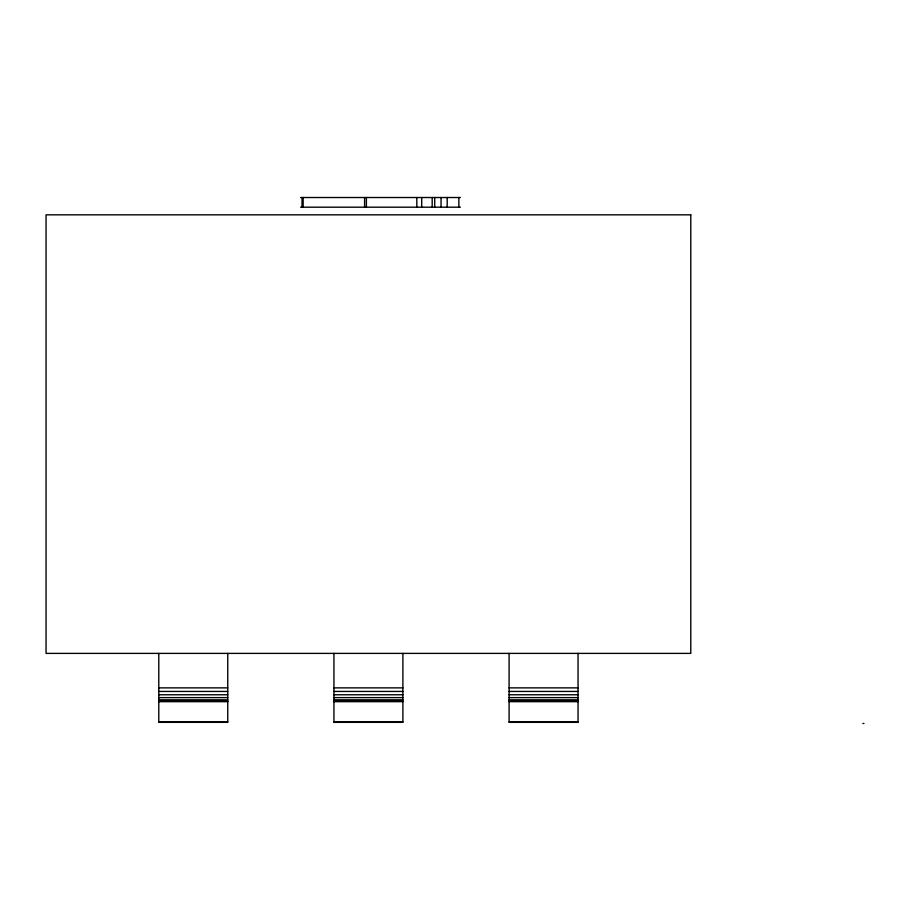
<?xml version="1.0" encoding="UTF-8"?>
<svg xmlns="http://www.w3.org/2000/svg" width="921" height="921" viewBox="0 0 921 921"><rect width="100%" height="100%" fill="white"/><g stroke="black" fill="none" stroke-linecap="round" stroke-linejoin="round"><path stroke-width="1.38" d="M300.603 197.52L460.385 197.52M300.603 207.19L460.385 207.19M158.792 687.872L227.752 687.872M333.943 687.872L402.891 687.872M509.094 687.872L578.043 687.872M158.792 691.441L227.752 691.441M333.943 691.441L402.891 691.441M509.094 691.441L578.043 691.441M158.792 694.768L227.752 694.768M333.943 694.768L402.891 694.768M509.094 694.768L578.043 694.768M158.792 697.623L227.752 697.623M333.943 697.623L402.891 697.623M509.094 697.623L578.043 697.623M158.792 699.81L227.752 699.81M333.943 699.81L402.891 699.81M509.094 699.81L578.043 699.81M158.792 701.192L227.752 701.192M333.943 701.192L402.891 701.192M509.094 701.192L578.043 701.192M158.792 701.664L227.752 701.664M333.943 701.664L402.891 701.664M509.094 701.664L578.043 701.664M158.792 721.88L227.752 721.88M333.943 721.88L402.891 721.88M509.094 721.88L578.043 721.88M862.862 723.48L863.921 723.48M578.043 653.392L578.043 722.352L509.094 722.352L509.094 653.392M458.854 197.52L458.854 207.19M447.192 197.52L447.192 207.19M441.044 197.52L441.044 207.19M434.724 197.52L434.724 207.19M432.191 197.52L432.191 207.19M421.703 197.52L421.703 207.19M416.822 197.52L416.822 207.19M402.891 653.392L402.891 722.352L333.943 722.352L333.943 653.392M366.397 197.52L366.397 207.19M364.589 197.52L364.589 207.19M303.136 197.52L303.136 207.19M302.042 197.52L302.042 207.19M227.752 653.392L227.752 722.352L158.792 722.352L158.792 653.392M690.785 214.835L46.05 214.835L46.05 653.392L690.785 653.392L690.785 214.835"/></g></svg>
